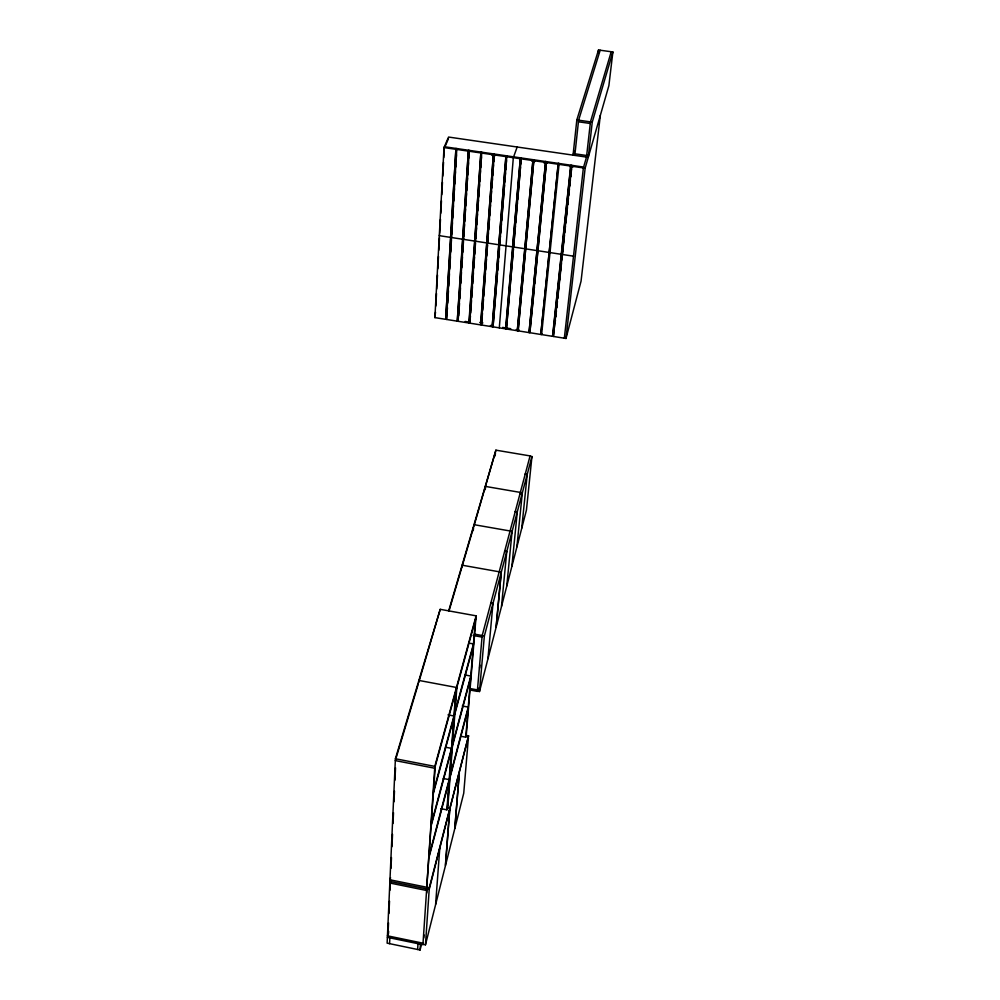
<?xml version="1.0" encoding="UTF-8"?>
<svg xmlns="http://www.w3.org/2000/svg" width="1000" height="1000" viewBox="0 0 1000 1000"><rect width="100%" height="100%" fill="white"/><g stroke="black" fill="none" stroke-linecap="round" stroke-linejoin="round"><path stroke-width="1.5" d="M461.175 736.312L465.775 737.188L466.238 735.4L476.125 615.837L440.213 609.325L395.4 758.75L387.125 943.15L420.075 950L421.6 944.013M388.038 933.713L388.525 922.837M388.95 913.512L389.513 901.087M390 890.212L390.425 880.9M390.988 868.388L391.475 857.562M391.962 846.725L392.525 834.338M393.013 823.5L393.5 812.663M393.988 801.825L394.487 791M394.975 780.163L395.525 767.775M389.575 943.662L389.837 937.837M439.65 234.788L439.288 235.662L450.462 237.375L450.8 236.488L445.675 319.325L434.9 317.613L444.012 147.575L448.562 137.05L588.263 157.338L592.25 122.125L612.875 51.962L598.513 50L576.825 119.925L573.062 155.125L574.412 150.65M435.5 312.062L434.9 317.613M435.825 306.038L436.488 293.512M436.737 288.975L437.488 274.975M437.812 268.812L438.488 256.4M438.812 250.238L439.487 237.8M439.725 233.25L440.475 219.338M440.8 213.238L441.475 200.8M441.8 194.688L442.463 182.262M442.8 176.125L443.537 162.213M443.787 157.575L444.375 146.738L583.612 167.062M445.675 319.325L455.95 148.425M450.887 234.95L455.863 149.975M459.762 286.25L457.275 321.175L446.488 319.45L456.825 148.55M447.463 307.725L446.488 319.45M447.725 303.087L448.462 290.712M448.725 286.075L449.462 273.712M449.725 269.075L450.462 256.712M450.725 252.075L451.463 239.713M451.725 235.075L452.463 222.712M452.725 218.075L453.462 205.725M453.725 201.088L454.462 188.725M454.725 184.088L455.462 171.725M455.725 167.087L456.463 154.738M457.275 321.175L468.425 150.25L462.912 236.788M459.963 283.15L462.812 238.325L462.488 239.213L451.3 237.5L451.637 236.625M417.625 949.488L417.987 943.675M472.725 271.087L469.212 322.1L468.9 323.013L458.088 321.3L469.3 150.375L468.8 158.1M458.713 315.75L459.5 303.375M459.8 298.738L460.487 287.925M460.788 283.288L461.475 272.462M461.775 267.825L462.475 257M462.762 252.362L463.462 241.55M463.75 236.912L464.55 224.55M464.75 221.462L465.538 209.1M465.737 206L466.525 193.637M466.725 190.55L467.512 178.188M467.713 175.1L468.5 162.738M440.213 609.325L418.787 682.275L418.888 680.438L456.475 687.475L447.388 807.887M420.075 950L420.45 944.188M426.7 888.812L422.925 944.7L387.388 937.337M476.125 615.837L434.825 766.388L426.75 887.262L435.288 766.1M423.775 937.962L423.975 934.862M426.788 892.987L426.987 889.887M465.575 735.275L468.587 735.85L429.312 887.775L425.462 944.812L422.987 944.3M468.9 323.013L480.925 152.062L474.963 238.625M472.938 267.987L474.85 240.162L474.525 241.05L463.325 239.338L463.663 238.463M475.375 241.175L486.6 242.9L486.912 242.013L493.438 153.9L480.538 324.875L469.712 323.15L481.788 152.2M470.45 316.05L469.712 323.15M470.662 312.95L471.525 300.587M471.737 297.5L472.488 286.675M472.7 283.587L473.45 272.762M473.775 268.125L474.513 257.3M474.738 254.213L475.475 243.388M475.8 238.75L476.55 227.925M476.763 224.838L477.512 214.025M477.725 210.925L478.475 200.113M478.688 197.013L479.55 184.65M479.762 181.562L480.513 170.738M480.725 167.65L481.475 156.838M439.738 848.713L435.588 904.7L425.462 944.812M462 566.75L462.113 565.2L501.287 572.163L506.7 551.763L504.637 551.4M480.962 322.4L486.8 243.55M492.2 326.725L505.988 155.725L492.2 326.725L481.35 325L494.312 154.025L493.738 161.75M481.775 322.537L482.463 313.263M482.7 310.163L483.5 299.337M483.725 296.25L485.45 273.062M485.688 269.962L486.488 259.15M486.725 256.05L487.525 245.225M487.75 242.138L488.45 232.862M488.675 229.775L489.487 218.95M489.712 215.863L490.513 205.037M490.75 201.95L491.55 191.125M491.788 188.038L492.475 178.762M492.7 175.662L493.512 164.85M440.763 808.637L446.887 809.837L455.8 691.237M456.863 687.375L447.9 805.95L446.887 809.837M449.637 810.375L445.375 865.913L435.7 904.25M473.275 530.612L473.512 527.55M512.75 247.525L505.887 327.938L505.6 328.862L493.013 326.85L506.863 155.85M497.5 273.363L493.013 326.85M497.75 270.275L498.488 260.988M498.725 257.9L499.475 248.625M500.45 236.25L499.538 244.875L512.587 246.863L520.4 157.838L505.6 328.862M500.7 233.162L501.438 223.888M501.688 220.787L504.513 185.225M504.762 182.138L505.5 172.862M505.75 169.775L506.488 160.487M459.225 773.288L454.75 828.775L445.487 865.475L449.837 808.375L446.825 807.775M459.325 772.875L454.862 828.363L463.738 793.2L468.387 737.812M485.15 487.912L485.275 486.388L522.337 492.762L527.175 474.55L525.225 474.212M485.275 489.675L485.513 486.65M499.3 327.863L513.325 157.688L517.175 147.012M465.775 737.188L475.487 619.412M468.587 735.85L429.2 889.388L389.9 881.413M495.175 455.95L495.438 452.863M477.362 691.137L479.487 691.538L484.35 636.013L482.175 635.612L530.075 455.913L495.913 450.163L473.9 526.213L474.025 524.675L512.112 531.337L517.225 512.075L515.212 511.725M517.312 330.725L533 159.675L517.312 330.725L506.413 328.988L521.275 157.963L520.75 164.15M513.462 249.2L506.413 328.988M513.725 246.1L515.45 226M515.712 222.913L517.438 202.8M517.7 199.713L520.487 167.237M469.825 689.987L477.325 691.388L482.163 635.525L474.738 634.163M479.613 668.15L479.888 665.05M499.113 572.112L501.2 572.487L492.987 603.438L487.912 658.95L479.487 691.538M518.125 330.85L533.875 159.8L518.125 330.85L529.038 332.587L545.612 161.513L529.038 332.587M501.2 572.487L496.075 627.463L487.987 658.7M501.287 572.163L496.15 627.137L501.488 606.538L506.775 551.462L512.038 531.638L510 531.287M540.788 334.462L558.263 163.363L540.788 334.462L529.85 332.713L546.5 161.637L534.738 283.837M534.438 286.938L529.85 332.713M512.112 531.337L506.75 586.188L501.562 606.225M520.288 492.713L522.263 493.05L517.3 511.788L511.875 566.388L506.838 585.887M520.188 493.925L520.337 492.4M522.337 492.762L516.862 547.125L511.95 566.1M530.025 456.213L531.95 456.538L527.25 474.275L521.712 528.375L516.938 546.838M541.6 334.588L559.138 163.487L558.875 164.35L570.662 166.062L570.925 165.2L552.812 335.4L552.55 336.325L541.6 334.588L541.862 333.663M531.95 456.538L526.438 510.112L521.788 528.1M552.55 336.325L570.662 166.062M553.375 336.463L571.55 166.2L571.812 165.338L553.375 336.463L565.988 338.462L581.05 281.188L600.312 115.463M555.125 322.938L555.45 319.862M555.775 316.788L556.438 310.625M556.763 307.55L557.425 301.388M557.75 298.312L561.538 262.9M561.862 259.825L564.5 235.188M564.825 232.113L565.487 225.95M565.812 222.875L567.463 207.475M567.788 204.4L568.45 198.238M568.775 195.162L569.438 189M569.763 185.925L570.425 179.762M570.75 176.688L571.575 168.988M574.812 155.387L578.6 120.188L600.175 50.225M565.988 338.462L585.138 168.188L608.888 85.638L612.875 51.962M586.5 157.075L590.462 121.875L611.213 51.737M598.175 53.062L598.513 50M477.325 691.388L478.137 688.175M477.863 688.35L477.463 689.912L469.95 688.512M429.338 854.875L449.162 779.625L443.188 778.462M450.188 775.738L468.263 707.113L462.3 705.987M429.225 856.538L449.038 781.287M450.062 777.387L468.125 708.763M484.35 636.013L492.925 603.688L490.788 603.3M564.587 337.275L564.338 338.212L583.362 167.925L586.763 156.213M431.438 823.512L451.512 748.363L445.438 747.2M452.55 744.475L470.825 676.05L464.75 674.925M431.325 825.238L451.375 750.075M452.413 746.188L470.675 677.75M433.612 791L453.938 715.987L448.013 714.862M454.988 712.113L473.475 643.938L469.038 643.125M433.5 792.788L453.812 717.775M454.862 713.9L473.325 645.7M387.8 935.85L388.612 932.875M475.975 617.65L434.7 768.225L395.312 760.6M388.688 931.375L387.463 935.825L423.025 943.2M390.662 880.037L389.825 883.012L426.538 890.475M390.562 877.688L389.975 879.8L429.312 887.775M561.538 253.412L561.275 254.312L549.925 252.575L550.188 251.675M562.388 253.538L562.125 254.438L573.513 256.175M586.925 154.675L586.688 155.512L574.975 153.825M448.713 610.8L495.913 450.163M449.038 610.9L473.475 527.663M395.763 759.125L418.338 683.75M549.338 251.537L549.075 252.438L537.737 250.712L538.013 249.812M537.163 249.688L536.888 250.575L525.575 248.85L525.862 247.963M525.013 247.825L524.725 248.725L513.438 247M481.35 325L481.662 324.075M499 243.85L498.688 244.75L487.438 243.025M458.088 321.3L458.413 320.387M444.888 146.912L448.475 138.613M576.825 119.925L592.25 122.125M578.425 121.788L590.288 123.475M444.012 147.575L455.6 149.262M456.475 149.388L468.075 151.088M468.95 151.213L480.588 152.912M481.463 153.038L493.113 154.738M493.988 154.875L505.662 156.575M506.55 156.7L520.1 158.688M520.975 158.812L532.7 160.525M533.587 160.65L545.337 162.362M546.213 162.5L557.987 164.213M571.55 166.2L585.138 168.188M491.962 155.262L495.037 155.712M531.737 161.075L534.788 161.525M543.913 162.85L546.95 163.3M569.763 166.625L572.8 167.075M479.787 322.413L482.85 322.9M465.163 321.463L469.212 322.1M490.412 325.475L493.475 325.962M502.625 327.413L510.788 328.713M516.225 329.575L519.25 330.062M525.288 473.938L527.25 474.275M515.288 511.438L517.3 511.788M504.712 551.1L506.775 551.462M490.863 603.05L492.987 603.438M473.125 635.462L482.038 637.087M395.4 758.75L434.825 766.388"/></g></svg>
